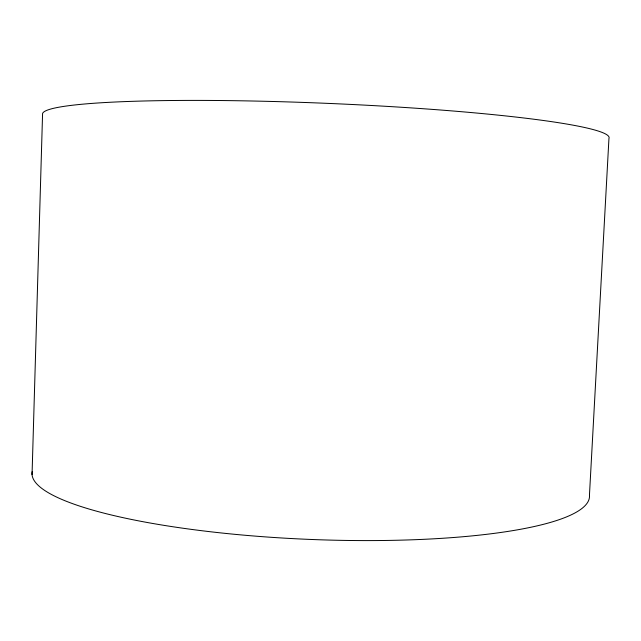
<?xml version="1.0" encoding="UTF-8"?>
<svg xmlns="http://www.w3.org/2000/svg" width="641" height="641" viewBox="0 0 641 641"><rect width="100%" height="100%" fill="white"/><g stroke="black" fill="none" stroke-linecap="round" stroke-linejoin="round"><path stroke-width="0.96" d="M32.05 474.588L42.578 113.553A283.554 22.595 2.4 0 1 334.105 103.65A283.554 22.595 2.4 0 1 608.95 138.464L589.456 495.116A278.979 54.493 2.4 0 1 308.081 539.337A278.979 54.493 2.4 0 1 32.21 471.608"/></g></svg>
